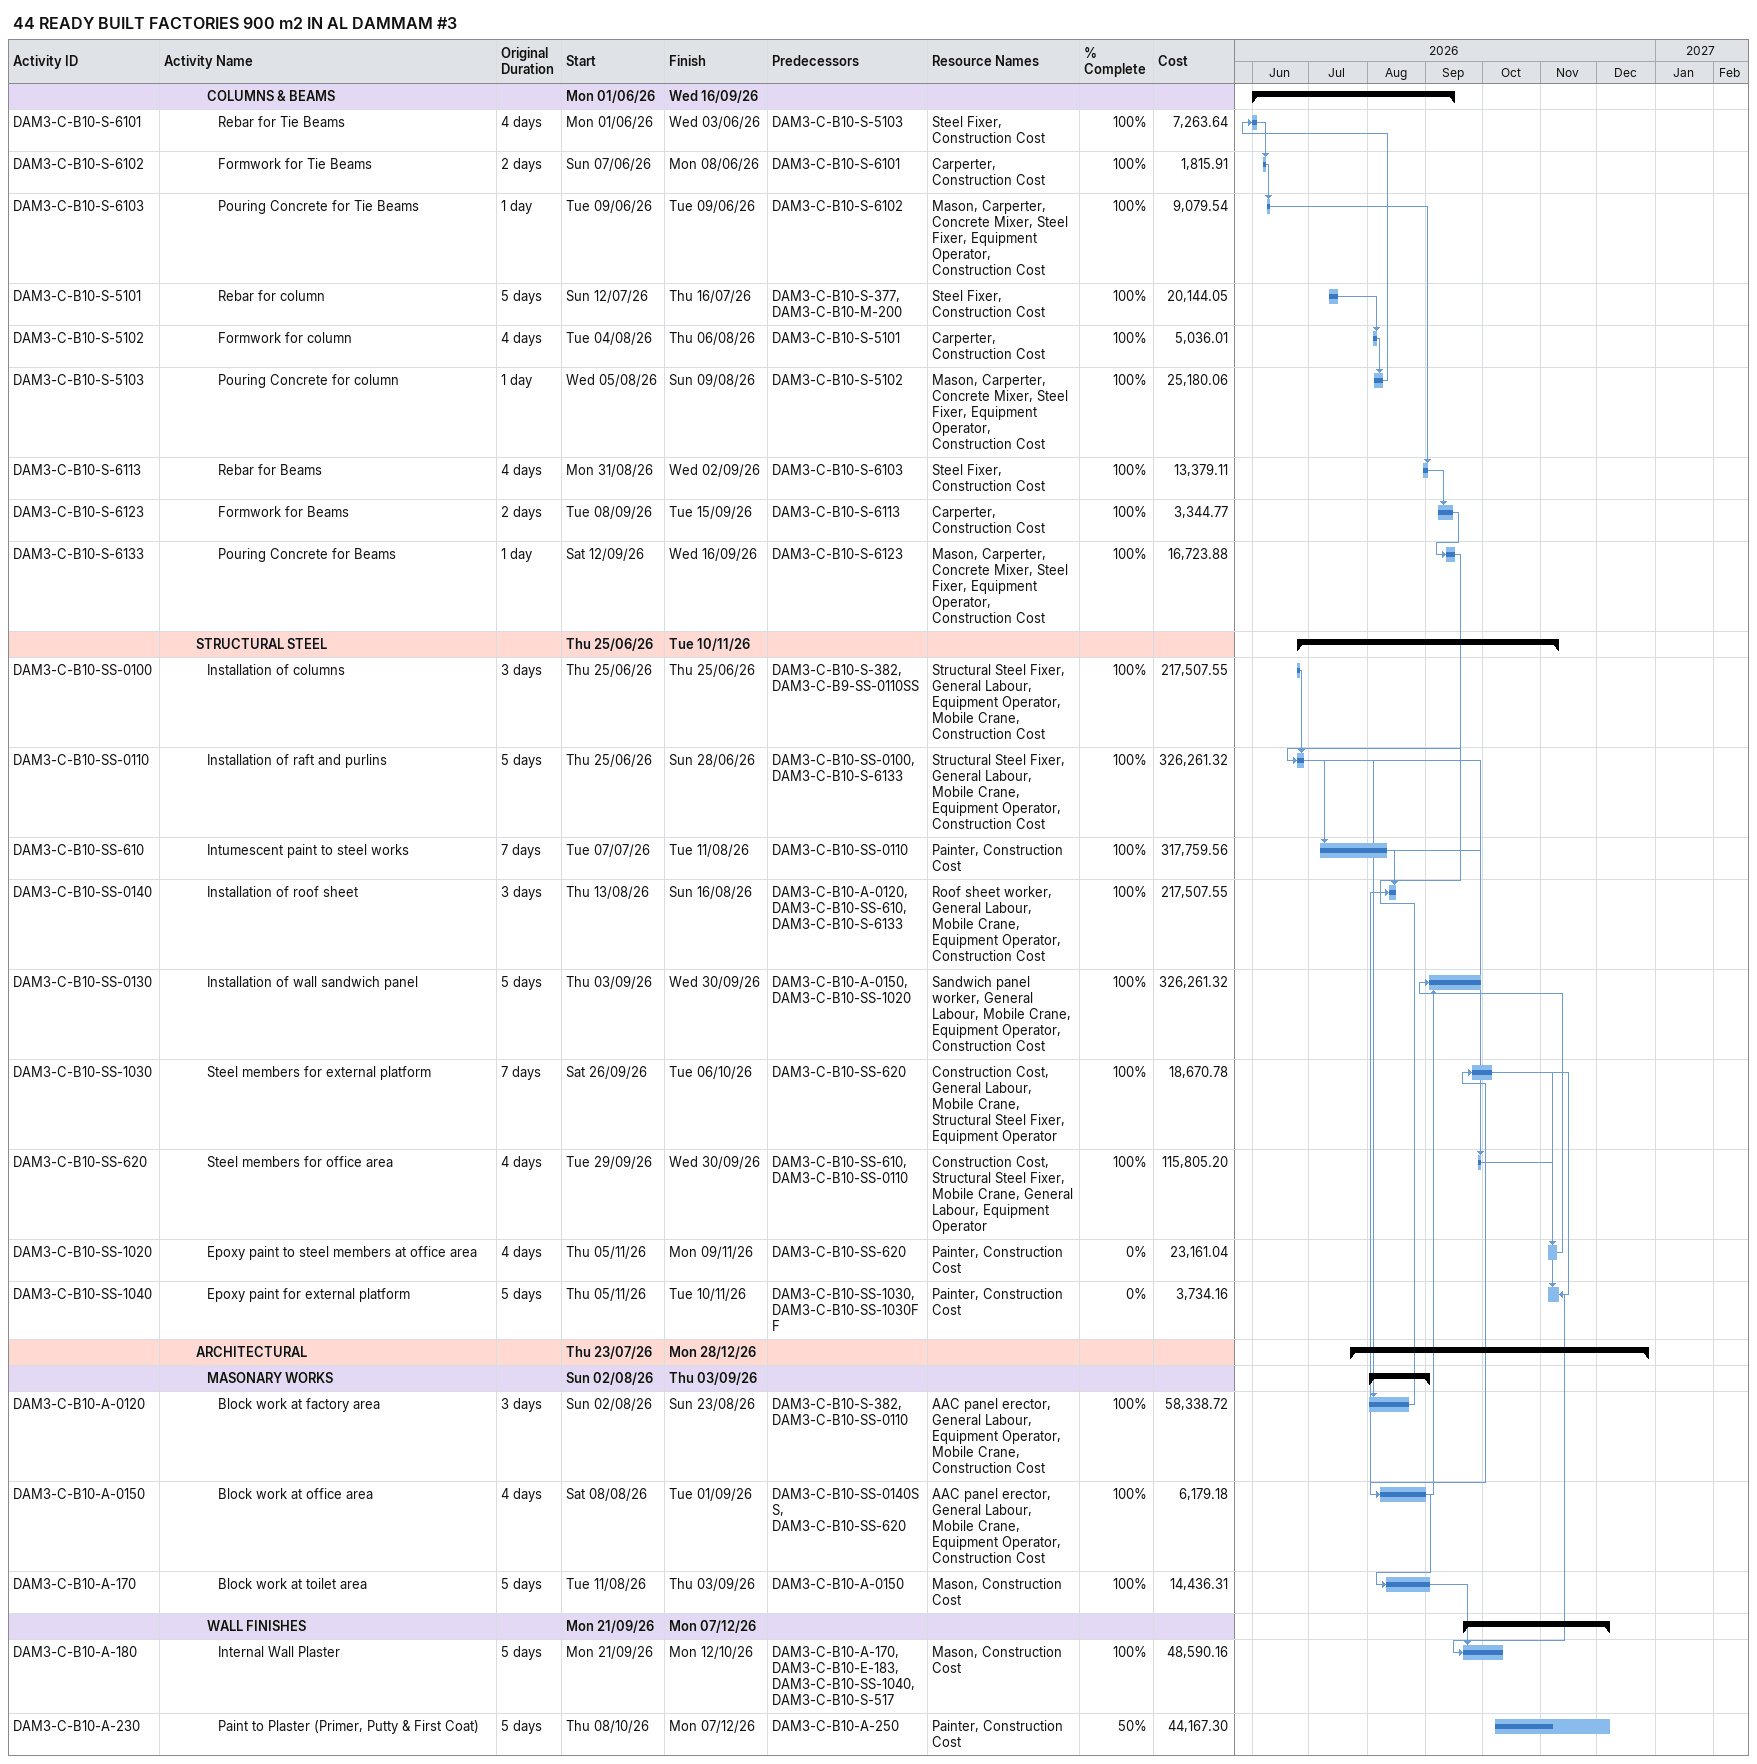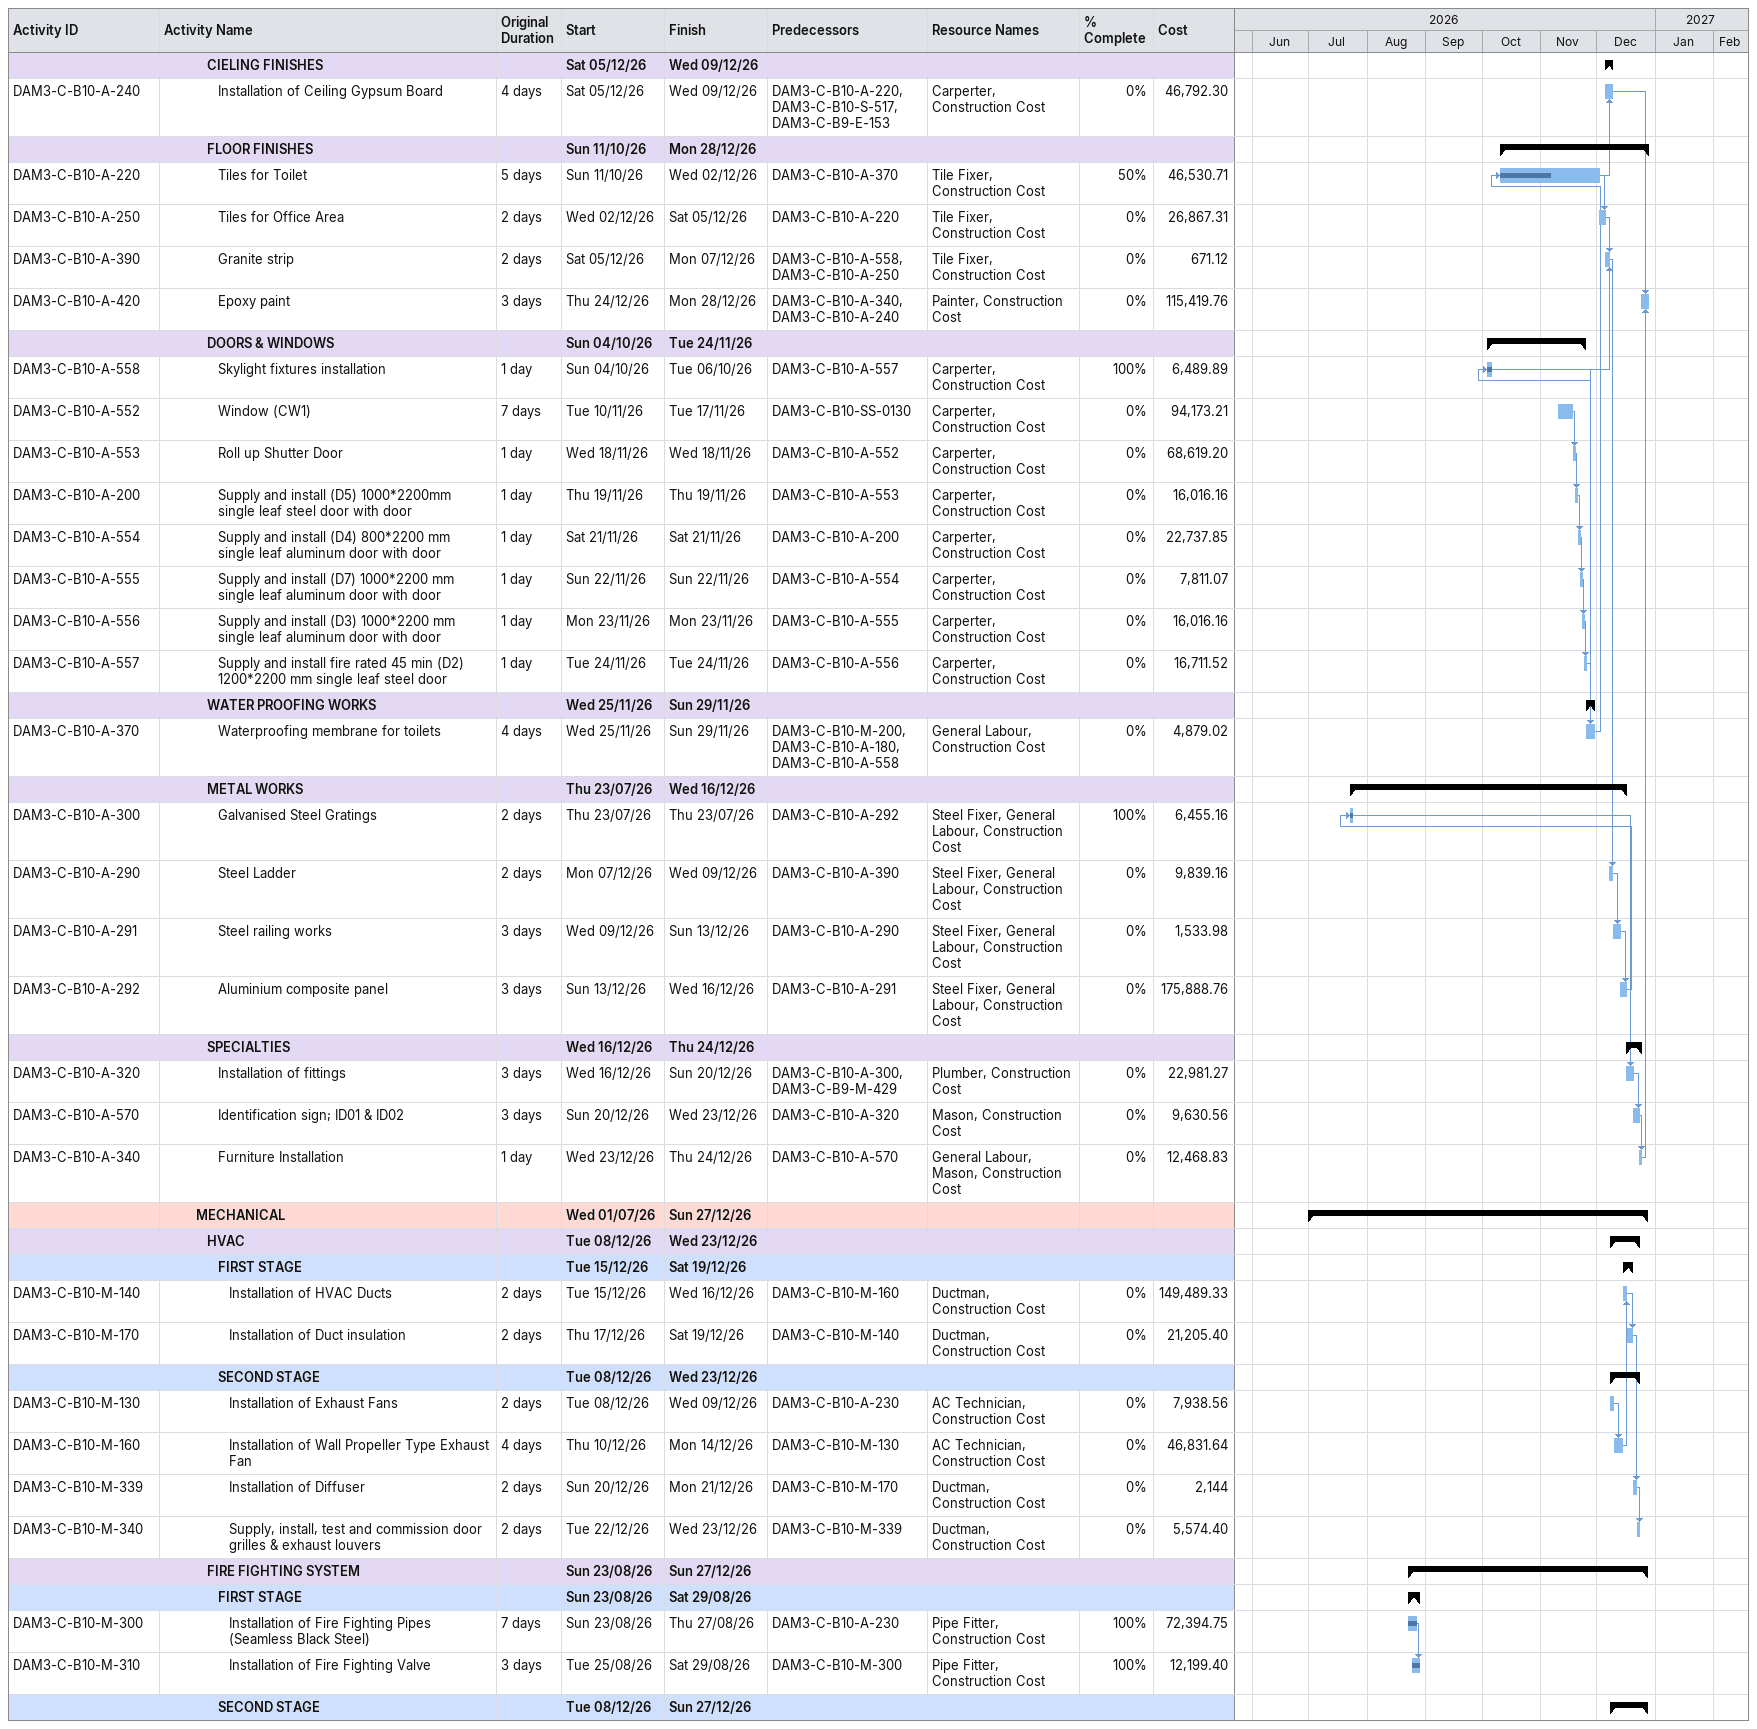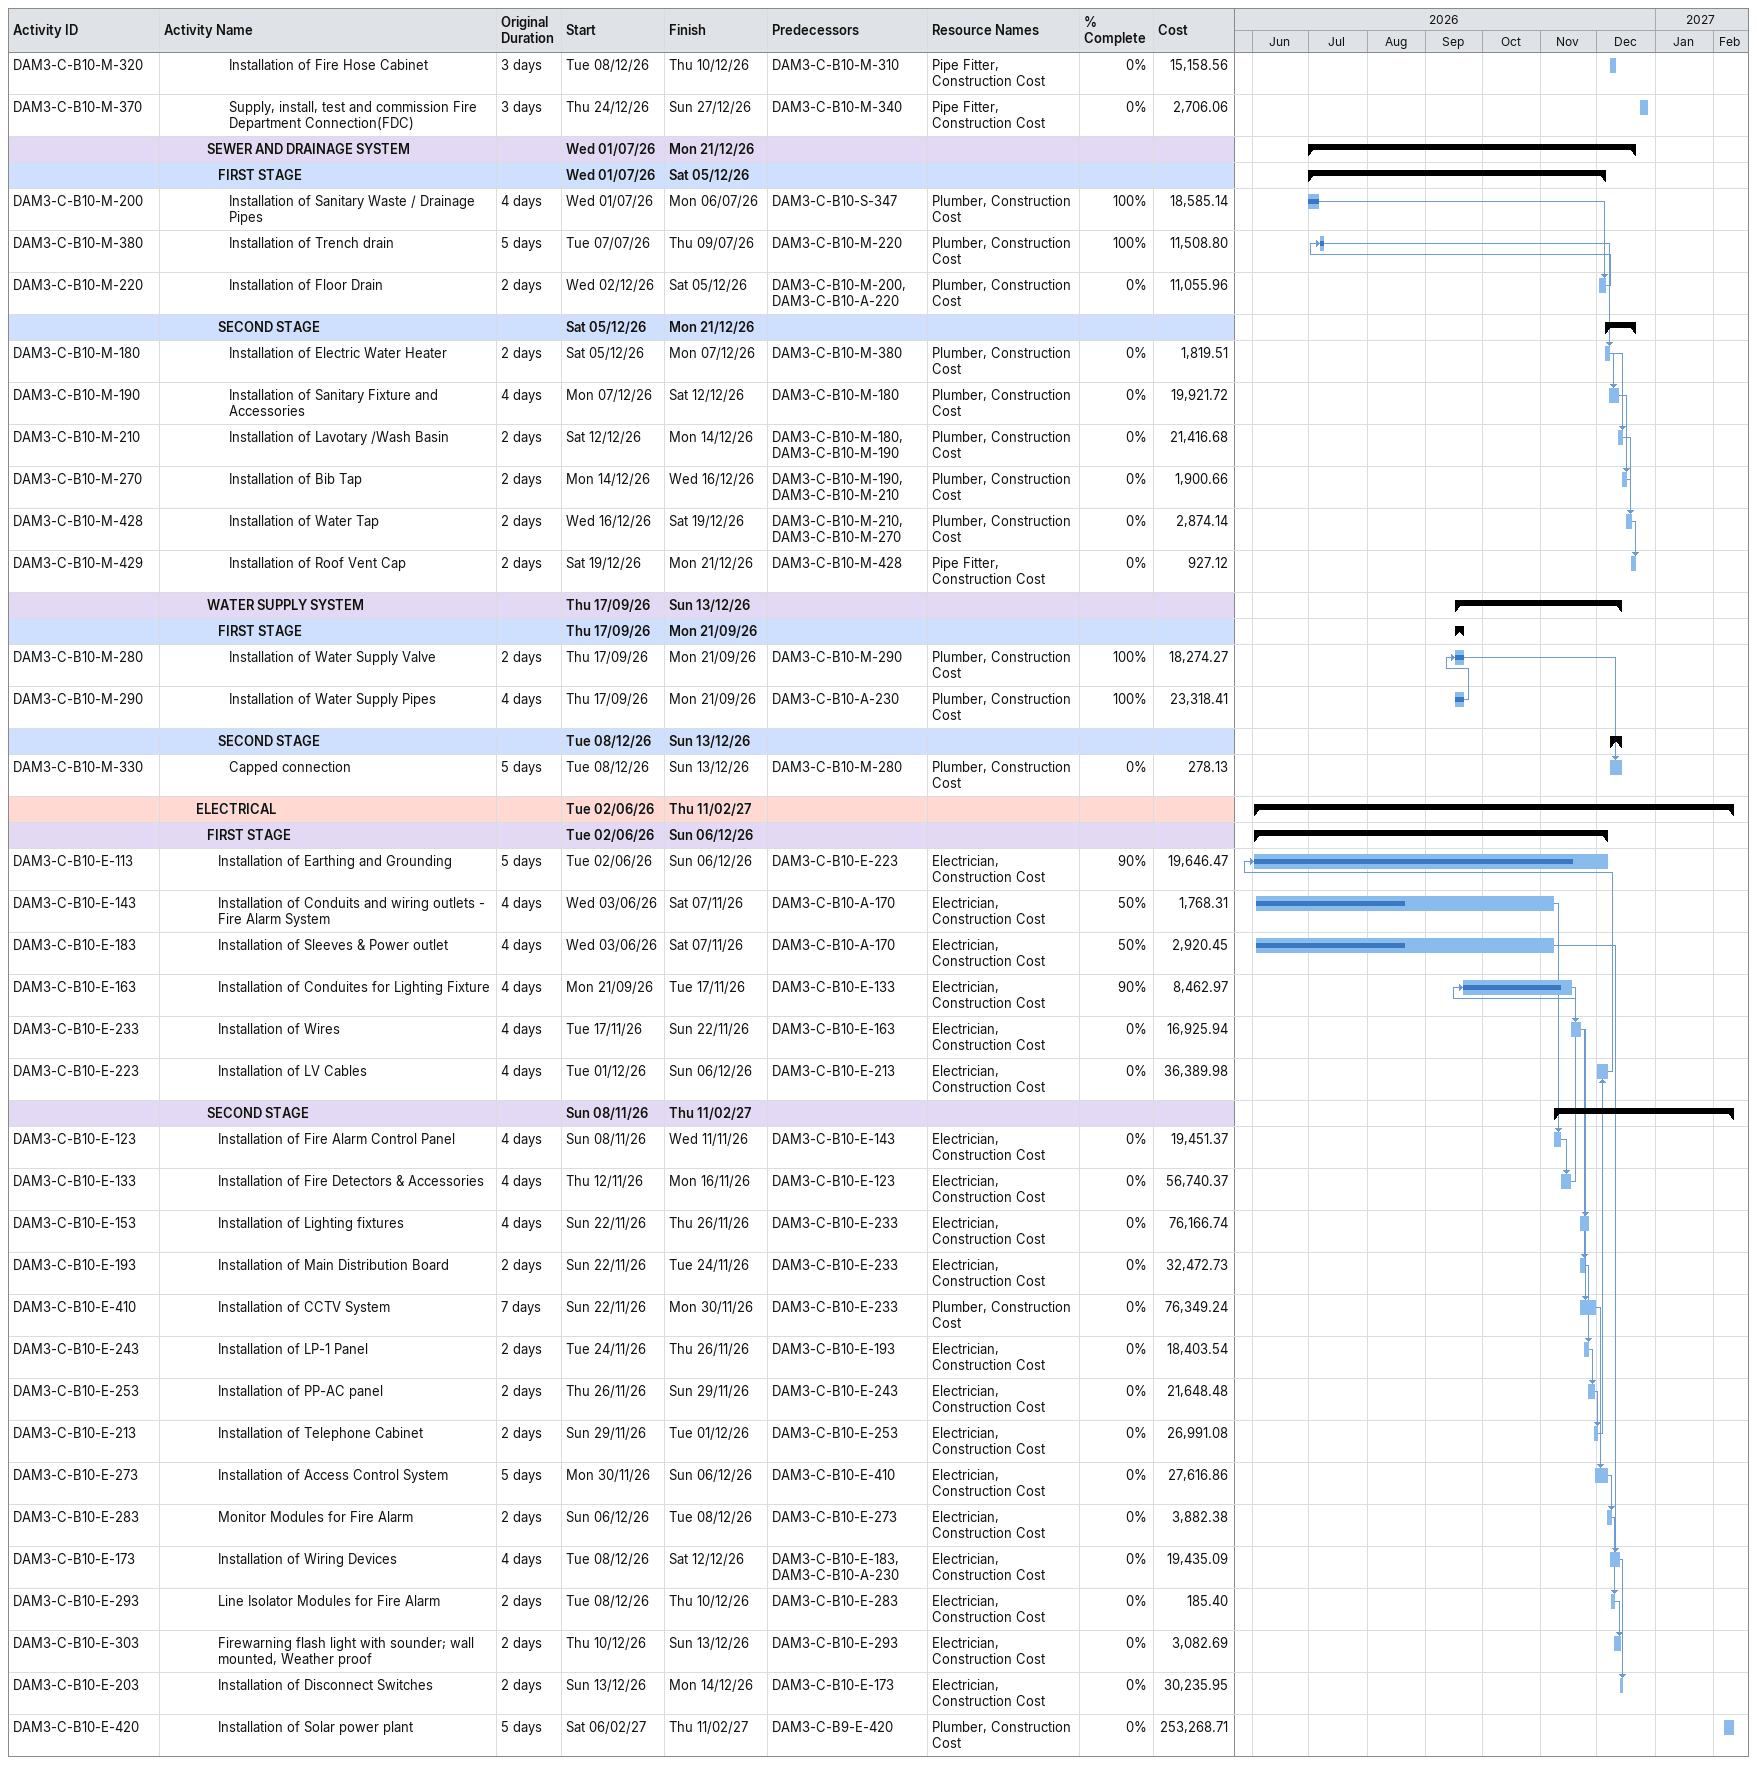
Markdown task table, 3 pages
44 READY BUILT FACTORIES 900 m2 IN AL DAMMAM #3

| ID | Level | Task | Original duration | Start | Finish | Predecessors | Resources | % complete | Cost |
|---|---|---|---|---|---|---|---|---|---|
|  | 5 | **COLUMNS & BEAMS** |  | 2026-06-01 | 2026-09-16 |  |  |  |  |
| DAM3-C-B10-S-6101 | 6 | Rebar for Tie Beams | 4d | 2026-06-01 | 2026-06-03 | DAM3-C-B10-S-5103 | Steel Fixer, Construction Cost | 100 | 7263.64 |
| DAM3-C-B10-S-6102 | 6 | Formwork for Tie Beams | 2d | 2026-06-07 | 2026-06-08 | DAM3-C-B10-S-6101 | Carperter, Construction Cost | 100 | 1815.91 |
| DAM3-C-B10-S-6103 | 6 | Pouring Concrete for Tie Beams | 1d | 2026-06-09 | 2026-06-09 | DAM3-C-B10-S-6102 | Mason, Carperter, Concrete Mixer, Steel Fixer, Equipment Operator, Construction Cost | 100 | 9079.54 |
| DAM3-C-B10-S-5101 | 6 | Rebar for column | 5d | 2026-07-12 | 2026-07-16 | DAM3-C-B10-S-377, DAM3-C-B10-M-200 | Steel Fixer, Construction Cost | 100 | 20144.05 |
| DAM3-C-B10-S-5102 | 6 | Formwork for column | 4d | 2026-08-04 | 2026-08-06 | DAM3-C-B10-S-5101 | Carperter, Construction Cost | 100 | 5036.01 |
| DAM3-C-B10-S-5103 | 6 | Pouring Concrete for column | 1d | 2026-08-05 | 2026-08-09 | DAM3-C-B10-S-5102 | Mason, Carperter, Concrete Mixer, Steel Fixer, Equipment Operator, Construction Cost | 100 | 25180.06 |
| DAM3-C-B10-S-6113 | 6 | Rebar for Beams | 4d | 2026-08-31 | 2026-09-02 | DAM3-C-B10-S-6103 | Steel Fixer, Construction Cost | 100 | 13379.11 |
| DAM3-C-B10-S-6123 | 6 | Formwork for Beams | 2d | 2026-09-08 | 2026-09-15 | DAM3-C-B10-S-6113 | Carperter, Construction Cost | 100 | 3344.77 |
| DAM3-C-B10-S-6133 | 6 | Pouring Concrete for Beams | 1d | 2026-09-12 | 2026-09-16 | DAM3-C-B10-S-6123 | Mason, Carperter, Concrete Mixer, Steel Fixer, Equipment Operator, Construction Cost | 100 | 16723.88 |
|  | 4 | **STRUCTURAL STEEL** |  | 2026-06-25 | 2026-11-10 |  |  |  |  |
| DAM3-C-B10-SS-0100 | 5 | Installation of columns | 3d | 2026-06-25 | 2026-06-25 | DAM3-C-B10-S-382, DAM3-C-B9-SS-0110SS | Structural Steel Fixer, General Labour, Equipment Operator, Mobile Crane, Construction Cost | 100 | 217507.55 |
| DAM3-C-B10-SS-0110 | 5 | Installation of raft and purlins | 5d | 2026-06-25 | 2026-06-28 | DAM3-C-B10-SS-0100, DAM3-C-B10-S-6133 | Structural Steel Fixer, General Labour, Mobile Crane, Equipment Operator, Construction Cost | 100 | 326261.32 |
| DAM3-C-B10-SS-610 | 5 | Intumescent paint to steel works | 7d | 2026-07-07 | 2026-08-11 | DAM3-C-B10-SS-0110 | Painter, Construction Cost | 100 | 317759.56 |
| DAM3-C-B10-SS-0140 | 5 | Installation of roof sheet | 3d | 2026-08-13 | 2026-08-16 | DAM3-C-B10-A-0120, DAM3-C-B10-SS-610, DAM3-C-B10-S-6133 | Roof sheet worker, General Labour, Mobile Crane, Equipment Operator, Construction Cost | 100 | 217507.55 |
| DAM3-C-B10-SS-0130 | 5 | Installation of wall sandwich panel | 5d | 2026-09-03 | 2026-09-30 | DAM3-C-B10-A-0150, DAM3-C-B10-SS-1020 | Sandwich panel worker, General Labour, Mobile Crane, Equipment Operator, Construction Cost | 100 | 326261.32 |
| DAM3-C-B10-SS-1030 | 5 | Steel members for external platform | 7d | 2026-09-26 | 2026-10-06 | DAM3-C-B10-SS-620 | Construction Cost, General Labour, Mobile Crane, Structural Steel Fixer, Equipment Operator | 100 | 18670.78 |
| DAM3-C-B10-SS-620 | 5 | Steel members for office area | 4d | 2026-09-29 | 2026-09-30 | DAM3-C-B10-SS-610, DAM3-C-B10-SS-0110 | Construction Cost, Structural Steel Fixer, Mobile Crane, General Labour, Equipment Operator | 100 | 115805.20 |
| DAM3-C-B10-SS-1020 | 5 | Epoxy paint to steel members at office area | 4d | 2026-11-05 | 2026-11-09 | DAM3-C-B10-SS-620 | Painter, Construction Cost | 0 | 23161.04 |
| DAM3-C-B10-SS-1040 | 5 | Epoxy paint for external platform | 5d | 2026-11-05 | 2026-11-10 | DAM3-C-B10-SS-1030, DAM3-C-B10-SS-1030FF | Painter, Construction Cost | 0 | 3734.16 |
|  | 4 | **ARCHITECTURAL** |  | 2026-07-23 | 2026-12-28 |  |  |  |  |
|  | 5 | **MASONARY WORKS** |  | 2026-08-02 | 2026-09-03 |  |  |  |  |
| DAM3-C-B10-A-0120 | 6 | Block work at factory area | 3d | 2026-08-02 | 2026-08-23 | DAM3-C-B10-S-382, DAM3-C-B10-SS-0110 | AAC panel erector, General Labour, Equipment Operator, Mobile Crane, Construction Cost | 100 | 58338.72 |
| DAM3-C-B10-A-0150 | 6 | Block work at office area | 4d | 2026-08-08 | 2026-09-01 | DAM3-C-B10-SS-0140SS, DAM3-C-B10-SS-620 | AAC panel erector, General Labour, Mobile Crane, Equipment Operator, Construction Cost | 100 | 6179.18 |
| DAM3-C-B10-A-170 | 6 | Block work at toilet area | 5d | 2026-08-11 | 2026-09-03 | DAM3-C-B10-A-0150 | Mason, Construction Cost | 100 | 14436.31 |
|  | 5 | **WALL FINISHES** |  | 2026-09-21 | 2026-12-07 |  |  |  |  |
| DAM3-C-B10-A-180 | 6 | Internal Wall Plaster | 5d | 2026-09-21 | 2026-10-12 | DAM3-C-B10-A-170, DAM3-C-B10-E-183, DAM3-C-B10-SS-1040, DAM3-C-B10-S-517 | Mason, Construction Cost | 100 | 48590.16 |
| DAM3-C-B10-A-230 | 6 | Paint to Plaster (Primer, Putty & First Coat) | 5d | 2026-10-08 | 2026-12-07 | DAM3-C-B10-A-250 | Painter, Construction Cost | 50 | 44167.30 |
|  | 5 | **CIELING FINISHES** |  | 2026-12-05 | 2026-12-09 |  |  |  |  |
| DAM3-C-B10-A-240 | 6 | Installation of Ceiling Gypsum Board | 4d | 2026-12-05 | 2026-12-09 | DAM3-C-B10-A-220, DAM3-C-B10-S-517, DAM3-C-B9-E-153 | Carperter, Construction Cost | 0 | 46792.30 |
|  | 5 | **FLOOR FINISHES** |  | 2026-10-11 | 2026-12-28 |  |  |  |  |
| DAM3-C-B10-A-220 | 6 | Tiles for Toilet | 5d | 2026-10-11 | 2026-12-02 | DAM3-C-B10-A-370 | Tile Fixer, Construction Cost | 50 | 46530.71 |
| DAM3-C-B10-A-250 | 6 | Tiles for Office Area | 2d | 2026-12-02 | 2026-12-05 | DAM3-C-B10-A-220 | Tile Fixer, Construction Cost | 0 | 26867.31 |
| DAM3-C-B10-A-390 | 6 | Granite strip | 2d | 2026-12-05 | 2026-12-07 | DAM3-C-B10-A-558, DAM3-C-B10-A-250 | Tile Fixer, Construction Cost | 0 | 671.12 |
| DAM3-C-B10-A-420 | 6 | Epoxy paint | 3d | 2026-12-24 | 2026-12-28 | DAM3-C-B10-A-340, DAM3-C-B10-A-240 | Painter, Construction Cost | 0 | 115419.76 |
|  | 5 | **DOORS & WINDOWS** |  | 2026-10-04 | 2026-11-24 |  |  |  |  |
| DAM3-C-B10-A-558 | 6 | Skylight fixtures installation | 1d | 2026-10-04 | 2026-10-06 | DAM3-C-B10-A-557 | Carperter, Construction Cost | 100 | 6489.89 |
| DAM3-C-B10-A-552 | 6 | Window (CW1) | 7d | 2026-11-10 | 2026-11-17 | DAM3-C-B10-SS-0130 | Carperter, Construction Cost | 0 | 94173.21 |
| DAM3-C-B10-A-553 | 6 | Roll up Shutter Door | 1d | 2026-11-18 | 2026-11-18 | DAM3-C-B10-A-552 | Carperter, Construction Cost | 0 | 68619.20 |
| DAM3-C-B10-A-200 | 6 | Supply and install (D5) 1000*2200mm single leaf steel door with door | 1d | 2026-11-19 | 2026-11-19 | DAM3-C-B10-A-553 | Carperter, Construction Cost | 0 | 16016.16 |
| DAM3-C-B10-A-554 | 6 | Supply and install (D4) 800*2200 mm single leaf aluminum door with door | 1d | 2026-11-21 | 2026-11-21 | DAM3-C-B10-A-200 | Carperter, Construction Cost | 0 | 22737.85 |
| DAM3-C-B10-A-555 | 6 | Supply and install (D7) 1000*2200 mm single leaf aluminum door with door | 1d | 2026-11-22 | 2026-11-22 | DAM3-C-B10-A-554 | Carperter, Construction Cost | 0 | 7811.07 |
| DAM3-C-B10-A-556 | 6 | Supply and install (D3) 1000*2200 mm single leaf aluminum door with door | 1d | 2026-11-23 | 2026-11-23 | DAM3-C-B10-A-555 | Carperter, Construction Cost | 0 | 16016.16 |
| DAM3-C-B10-A-557 | 6 | Supply and install fire rated 45 min (D2) 1200*2200 mm single leaf steel door | 1d | 2026-11-24 | 2026-11-24 | DAM3-C-B10-A-556 | Carperter, Construction Cost | 0 | 16711.52 |
|  | 5 | **WATER PROOFING WORKS** |  | 2026-11-25 | 2026-11-29 |  |  |  |  |
| DAM3-C-B10-A-370 | 6 | Waterproofing membrane for toilets | 4d | 2026-11-25 | 2026-11-29 | DAM3-C-B10-M-200, DAM3-C-B10-A-180, DAM3-C-B10-A-558 | General Labour, Construction Cost | 0 | 4879.02 |
|  | 5 | **METAL WORKS** |  | 2026-07-23 | 2026-12-16 |  |  |  |  |
| DAM3-C-B10-A-300 | 6 | Galvanised Steel Gratings | 2d | 2026-07-23 | 2026-07-23 | DAM3-C-B10-A-292 | Steel Fixer, General Labour, Construction Cost | 100 | 6455.16 |
| DAM3-C-B10-A-290 | 6 | Steel Ladder | 2d | 2026-12-07 | 2026-12-09 | DAM3-C-B10-A-390 | Steel Fixer, General Labour, Construction Cost | 0 | 9839.16 |
| DAM3-C-B10-A-291 | 6 | Steel railing works | 3d | 2026-12-09 | 2026-12-13 | DAM3-C-B10-A-290 | Steel Fixer, General Labour, Construction Cost | 0 | 1533.98 |
| DAM3-C-B10-A-292 | 6 | Aluminium composite panel | 3d | 2026-12-13 | 2026-12-16 | DAM3-C-B10-A-291 | Steel Fixer, General Labour, Construction Cost | 0 | 175888.76 |
|  | 5 | **SPECIALTIES** |  | 2026-12-16 | 2026-12-24 |  |  |  |  |
| DAM3-C-B10-A-320 | 6 | Installation of fittings | 3d | 2026-12-16 | 2026-12-20 | DAM3-C-B10-A-300, DAM3-C-B9-M-429 | Plumber, Construction Cost | 0 | 22981.27 |
| DAM3-C-B10-A-570 | 6 | Identification sign; ID01 & ID02 | 3d | 2026-12-20 | 2026-12-23 | DAM3-C-B10-A-320 | Mason, Construction Cost | 0 | 9630.56 |
| DAM3-C-B10-A-340 | 6 | Furniture Installation | 1d | 2026-12-23 | 2026-12-24 | DAM3-C-B10-A-570 | General Labour, Mason, Construction Cost | 0 | 12468.83 |
|  | 4 | **MECHANICAL** |  | 2026-07-01 | 2026-12-27 |  |  |  |  |
|  | 5 | **HVAC** |  | 2026-12-08 | 2026-12-23 |  |  |  |  |
|  | 6 | **FIRST STAGE** |  | 2026-12-15 | 2026-12-19 |  |  |  |  |
| DAM3-C-B10-M-140 | 7 | Installation of HVAC Ducts | 2d | 2026-12-15 | 2026-12-16 | DAM3-C-B10-M-160 | Ductman, Construction Cost | 0 | 149489.33 |
| DAM3-C-B10-M-170 | 7 | Installation of Duct insulation | 2d | 2026-12-17 | 2026-12-19 | DAM3-C-B10-M-140 | Ductman, Construction Cost | 0 | 21205.40 |
|  | 6 | **SECOND STAGE** |  | 2026-12-08 | 2026-12-23 |  |  |  |  |
| DAM3-C-B10-M-130 | 7 | Installation of Exhaust Fans | 2d | 2026-12-08 | 2026-12-09 | DAM3-C-B10-A-230 | AC Technician, Construction Cost | 0 | 7938.56 |
| DAM3-C-B10-M-160 | 7 | Installation of Wall Propeller Type Exhaust Fan | 4d | 2026-12-10 | 2026-12-14 | DAM3-C-B10-M-130 | AC Technician, Construction Cost | 0 | 46831.64 |
| DAM3-C-B10-M-339 | 7 | Installation of Diffuser | 2d | 2026-12-20 | 2026-12-21 | DAM3-C-B10-M-170 | Ductman, Construction Cost | 0 | 2144 |
| DAM3-C-B10-M-340 | 7 | Supply, install, test and commission door grilles & exhaust louvers | 2d | 2026-12-22 | 2026-12-23 | DAM3-C-B10-M-339 | Ductman, Construction Cost | 0 | 5574.40 |
|  | 5 | **FIRE FIGHTING SYSTEM** |  | 2026-08-23 | 2026-12-27 |  |  |  |  |
|  | 6 | **FIRST STAGE** |  | 2026-08-23 | 2026-08-29 |  |  |  |  |
| DAM3-C-B10-M-300 | 7 | Installation of Fire Fighting Pipes (Seamless Black Steel) | 7d | 2026-08-23 | 2026-08-27 | DAM3-C-B10-A-230 | Pipe Fitter, Construction Cost | 100 | 72394.75 |
| DAM3-C-B10-M-310 | 7 | Installation of Fire Fighting Valve | 3d | 2026-08-25 | 2026-08-29 | DAM3-C-B10-M-300 | Pipe Fitter, Construction Cost | 100 | 12199.40 |
|  | 6 | **SECOND STAGE** |  | 2026-12-08 | 2026-12-27 |  |  |  |  |
| DAM3-C-B10-M-320 | 7 | Installation of Fire Hose Cabinet | 3d | 2026-12-08 | 2026-12-10 | DAM3-C-B10-M-310 | Pipe Fitter, Construction Cost | 0 | 15158.56 |
| DAM3-C-B10-M-370 | 7 | Supply, install, test and commission Fire Department Connection(FDC) | 3d | 2026-12-24 | 2026-12-27 | DAM3-C-B10-M-340 | Pipe Fitter, Construction Cost | 0 | 2706.06 |
|  | 5 | **SEWER AND DRAINAGE SYSTEM** |  | 2026-07-01 | 2026-12-21 |  |  |  |  |
|  | 6 | **FIRST STAGE** |  | 2026-07-01 | 2026-12-05 |  |  |  |  |
| DAM3-C-B10-M-200 | 7 | Installation of Sanitary Waste / Drainage Pipes | 4d | 2026-07-01 | 2026-07-06 | DAM3-C-B10-S-347 | Plumber, Construction Cost | 100 | 18585.14 |
| DAM3-C-B10-M-380 | 7 | Installation of Trench drain | 5d | 2026-07-07 | 2026-07-09 | DAM3-C-B10-M-220 | Plumber, Construction Cost | 100 | 11508.80 |
| DAM3-C-B10-M-220 | 7 | Installation of Floor Drain | 2d | 2026-12-02 | 2026-12-05 | DAM3-C-B10-M-200, DAM3-C-B10-A-220 | Plumber, Construction Cost | 0 | 11055.96 |
|  | 6 | **SECOND STAGE** |  | 2026-12-05 | 2026-12-21 |  |  |  |  |
| DAM3-C-B10-M-180 | 7 | Installation of Electric Water Heater | 2d | 2026-12-05 | 2026-12-07 | DAM3-C-B10-M-380 | Plumber, Construction Cost | 0 | 1819.51 |
| DAM3-C-B10-M-190 | 7 | Installation of Sanitary Fixture and Accessories | 4d | 2026-12-07 | 2026-12-12 | DAM3-C-B10-M-180 | Plumber, Construction Cost | 0 | 19921.72 |
| DAM3-C-B10-M-210 | 7 | Installation of Lavotary /Wash Basin | 2d | 2026-12-12 | 2026-12-14 | DAM3-C-B10-M-180, DAM3-C-B10-M-190 | Plumber, Construction Cost | 0 | 21416.68 |
| DAM3-C-B10-M-270 | 7 | Installation of Bib Tap | 2d | 2026-12-14 | 2026-12-16 | DAM3-C-B10-M-190, DAM3-C-B10-M-210 | Plumber, Construction Cost | 0 | 1900.66 |
| DAM3-C-B10-M-428 | 7 | Installation of Water Tap | 2d | 2026-12-16 | 2026-12-19 | DAM3-C-B10-M-210, DAM3-C-B10-M-270 | Plumber, Construction Cost | 0 | 2874.14 |
| DAM3-C-B10-M-429 | 7 | Installation of Roof Vent Cap | 2d | 2026-12-19 | 2026-12-21 | DAM3-C-B10-M-428 | Pipe Fitter, Construction Cost | 0 | 927.12 |
|  | 5 | **WATER SUPPLY SYSTEM** |  | 2026-09-17 | 2026-12-13 |  |  |  |  |
|  | 6 | **FIRST STAGE** |  | 2026-09-17 | 2026-09-21 |  |  |  |  |
| DAM3-C-B10-M-280 | 7 | Installation of Water Supply Valve | 2d | 2026-09-17 | 2026-09-21 | DAM3-C-B10-M-290 | Plumber, Construction Cost | 100 | 18274.27 |
| DAM3-C-B10-M-290 | 7 | Installation of Water Supply Pipes | 4d | 2026-09-17 | 2026-09-21 | DAM3-C-B10-A-230 | Plumber, Construction Cost | 100 | 23318.41 |
|  | 6 | **SECOND STAGE** |  | 2026-12-08 | 2026-12-13 |  |  |  |  |
| DAM3-C-B10-M-330 | 7 | Capped connection | 5d | 2026-12-08 | 2026-12-13 | DAM3-C-B10-M-280 | Plumber, Construction Cost | 0 | 278.13 |
|  | 4 | **ELECTRICAL** |  | 2026-06-02 | 2027-02-11 |  |  |  |  |
|  | 5 | **FIRST STAGE** |  | 2026-06-02 | 2026-12-06 |  |  |  |  |
| DAM3-C-B10-E-113 | 6 | Installation of Earthing and Grounding | 5d | 2026-06-02 | 2026-12-06 | DAM3-C-B10-E-223 | Electrician, Construction Cost | 90 | 19646.47 |
| DAM3-C-B10-E-143 | 6 | Installation of Conduits and wiring outlets - Fire Alarm System | 4d | 2026-06-03 | 2026-11-07 | DAM3-C-B10-A-170 | Electrician, Construction Cost | 50 | 1768.31 |
| DAM3-C-B10-E-183 | 6 | Installation of Sleeves & Power outlet | 4d | 2026-06-03 | 2026-11-07 | DAM3-C-B10-A-170 | Electrician, Construction Cost | 50 | 2920.45 |
| DAM3-C-B10-E-163 | 6 | Installation of Conduites for Lighting Fixture | 4d | 2026-09-21 | 2026-11-17 | DAM3-C-B10-E-133 | Electrician, Construction Cost | 90 | 8462.97 |
| DAM3-C-B10-E-233 | 6 | Installation of Wires | 4d | 2026-11-17 | 2026-11-22 | DAM3-C-B10-E-163 | Electrician, Construction Cost | 0 | 16925.94 |
| DAM3-C-B10-E-223 | 6 | Installation of LV Cables | 4d | 2026-12-01 | 2026-12-06 | DAM3-C-B10-E-213 | Electrician, Construction Cost | 0 | 36389.98 |
|  | 5 | **SECOND STAGE** |  | 2026-11-08 | 2027-02-11 |  |  |  |  |
| DAM3-C-B10-E-123 | 6 | Installation of Fire Alarm Control Panel | 4d | 2026-11-08 | 2026-11-11 | DAM3-C-B10-E-143 | Electrician, Construction Cost | 0 | 19451.37 |
| DAM3-C-B10-E-133 | 6 | Installation of Fire Detectors & Accessories | 4d | 2026-11-12 | 2026-11-16 | DAM3-C-B10-E-123 | Electrician, Construction Cost | 0 | 56740.37 |
| DAM3-C-B10-E-153 | 6 | Installation of Lighting fixtures | 4d | 2026-11-22 | 2026-11-26 | DAM3-C-B10-E-233 | Electrician, Construction Cost | 0 | 76166.74 |
| DAM3-C-B10-E-193 | 6 | Installation of Main Distribution Board | 2d | 2026-11-22 | 2026-11-24 | DAM3-C-B10-E-233 | Electrician, Construction Cost | 0 | 32472.73 |
| DAM3-C-B10-E-410 | 6 | Installation of CCTV System | 7d | 2026-11-22 | 2026-11-30 | DAM3-C-B10-E-233 | Plumber, Construction Cost | 0 | 76349.24 |
| DAM3-C-B10-E-243 | 6 | Installation of LP-1 Panel | 2d | 2026-11-24 | 2026-11-26 | DAM3-C-B10-E-193 | Electrician, Construction Cost | 0 | 18403.54 |
| DAM3-C-B10-E-253 | 6 | Installation of PP-AC panel | 2d | 2026-11-26 | 2026-11-29 | DAM3-C-B10-E-243 | Electrician, Construction Cost | 0 | 21648.48 |
| DAM3-C-B10-E-213 | 6 | Installation of Telephone Cabinet | 2d | 2026-11-29 | 2026-12-01 | DAM3-C-B10-E-253 | Electrician, Construction Cost | 0 | 26991.08 |
| DAM3-C-B10-E-273 | 6 | Installation of Access Control System | 5d | 2026-11-30 | 2026-12-06 | DAM3-C-B10-E-410 | Electrician, Construction Cost | 0 | 27616.86 |
| DAM3-C-B10-E-283 | 6 | Monitor Modules for Fire Alarm | 2d | 2026-12-06 | 2026-12-08 | DAM3-C-B10-E-273 | Electrician, Construction Cost | 0 | 3882.38 |
| DAM3-C-B10-E-173 | 6 | Installation of Wiring Devices | 4d | 2026-12-08 | 2026-12-12 | DAM3-C-B10-E-183, DAM3-C-B10-A-230 | Electrician, Construction Cost | 0 | 19435.09 |
| DAM3-C-B10-E-293 | 6 | Line Isolator Modules for Fire Alarm | 2d | 2026-12-08 | 2026-12-10 | DAM3-C-B10-E-283 | Electrician, Construction Cost | 0 | 185.40 |
| DAM3-C-B10-E-303 | 6 | Firewarning flash light with sounder; wall mounted, Weather proof | 2d | 2026-12-10 | 2026-12-13 | DAM3-C-B10-E-293 | Electrician, Construction Cost | 0 | 3082.69 |
| DAM3-C-B10-E-203 | 6 | Installation of Disconnect Switches | 2d | 2026-12-13 | 2026-12-14 | DAM3-C-B10-E-173 | Electrician, Construction Cost | 0 | 30235.95 |
| DAM3-C-B10-E-420 | 6 | Installation of Solar power plant | 5d | 2027-02-06 | 2027-02-11 | DAM3-C-B9-E-420 | Plumber, Construction Cost | 0 | 253268.71 |
